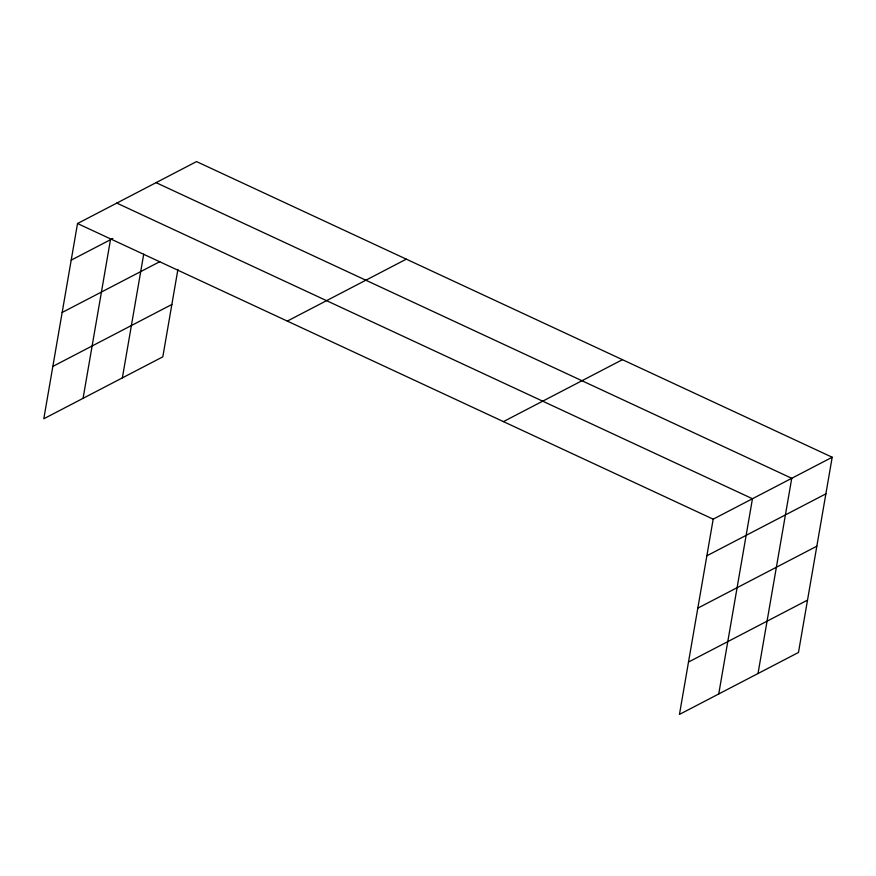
<?xml version="1.0" encoding="UTF-8"?>
<svg xmlns="http://www.w3.org/2000/svg" width="876" height="876" viewBox="0 0 876 876"><rect width="100%" height="100%" fill="white"/><g stroke="black" fill="none" stroke-linecap="round" stroke-linejoin="round"><path stroke-width="1.31" d="M832.2 457.239L713.184 519.172L679.458 714.411L798.474 652.467L832.2 457.239L196.542 161.589L77.526 223.533L43.8 418.761L162.816 356.828L177.916 269.425M83.078 398.317L110.475 239.706M122.355 377.885L143.719 254.16M718.736 693.967L752.462 498.74L116.793 203.09M758.014 673.534L791.74 478.296L156.07 182.646M71.197 260.139L112.851 238.469M62.152 312.48L159.75 261.694M52.845 366.409L171.86 304.476M287.295 321.098L406.311 259.154M503.415 421.619L622.431 359.675M706.855 555.789L825.871 493.856M697.822 608.13L816.837 546.197M688.503 662.059L807.519 600.126M77.526 223.533L713.184 519.172"/></g></svg>
